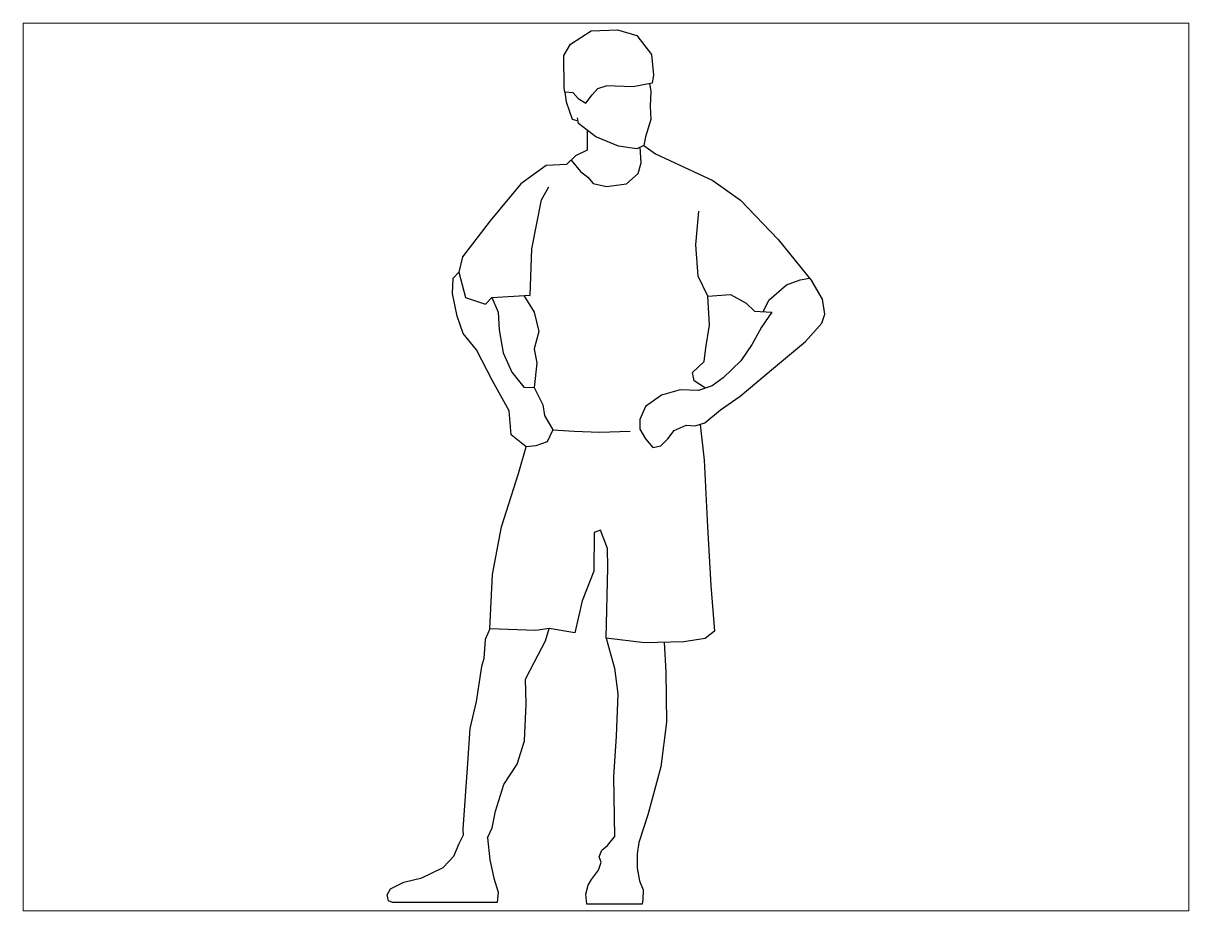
# Paper-space layout 'Layout1' of a CAD drawing. Header units: millimetres. Extents: x 1.05 to 9.45, y 0.8 to 7.2.
# The model-space entities are those that its viewports show. They can reach past a viewport. Long polylines and large blocks are cut down to what shows.
import ezdxf

# ---------------------------------------------------------------- set-up
doc = ezdxf.new("R2010")
doc.units = ezdxf.units.MM
doc.header["$MEASUREMENT"] = 0

# ---------------------------------------------------------------- blocks, each defined once
blk = doc.blocks.new('SYMBOL_Human_8_2D')
for p, q in [((68.9, 1683.6), (109.5, 1709.3)), ((109.5, 1709.3), (161, 1711.7)), ((161, 1711.7), (199.2, 1700)), ((199.2, 1700), (228, 1663.4)), ((55.7, 1661), (68.9, 1683.6)), ((56.5, 1597.9), (55.7, 1661)), ((228, 1663.4), (231.9, 1622.8)), ((231.9, 1622.8), (228.8, 1607.2)), ((192.1, 1599.5), (139.1, 1601.8)), ((228.8, 1607.2), (192.1, 1599.5)), ((223.5, 1606.1), (226.4, 1590.9)), ((58, 1589.3), (56.5, 1597.9)), ((74.4, 1587.8), (58, 1589.3)), ((83.8, 1576.9), (74.4, 1587.8)), ((226.4, 1590.9), (224.9, 1562)), ((224.9, 1562), (226.4, 1535.6)), ((84.5, 1527.8), (83, 1538.7)), ((226.4, 1535.6), (216.3, 1502)), ((118.8, 1502), (84.5, 1527.8)), ((101.7, 1514.9), (101.7, 1475.5)), ((163.3, 1483.3), (118.8, 1502)), ((212.4, 1484.9), (199.2, 1477.9)), ((216.3, 1502), (212.4, 1484.9)), ((199.2, 1477.9), (163.3, 1483.3)), ((207.7, 1450.6), (205.8, 1481.4)), ((201.5, 1429.6), (207.7, 1450.6)), ((103.3, 1422.6), (113.4, 1410.1)), ((178.9, 1409.3), (201.5, 1429.6)), ((113.4, 1410.1), (139.9, 1404.6)), ((139.9, 1404.6), (178.9, 1409.3)), ((-89, 537.1), (-98.2, 516.3)), ((20.2, 513.5), (27.4, 537.9)), ((-98.2, 516.3), (-101, 479)), ((-1.2, 472.5), (20.2, 513.5)), ((-105.6, 463.2), (-115.9, 395.1)), ((-101, 479), (-105.6, 463.2)), ((-18.9, 438.9), (-1.2, 472.5)), ((-18, 390.5), (-18.9, 438.9)), ((-115.9, 395.1), (-128, 342)), ((-20.8, 317.8), (-18, 390.5)), ((-128, 342), (-132.7, 274)), ((-35.7, 272.1), (-20.8, 317.8)), ((-132.7, 274), (-142, 144.5)), ((-61.8, 232.1), (-35.7, 272.1)), ((-77.7, 179.9), (-61.8, 232.1)), ((-84.2, 147.3), (-77.7, 179.9)), ((-142, 144.5), (-141.1, 132.3)), ((-93.5, 127.7), (-84.2, 147.3)), ((141.4, 112.7), (155.4, 129.6)), ((203, 118.4), (199.7, 96)), ((125.3, 90.1), (130.7, 103.5)), ((130.7, 103.5), (141.4, 112.7)), ((199.7, 96), (199.7, 68)), ((123.6, 64.2), (129, 79.8)), ((129, 79.8), (125.3, 90.1)), ((103.7, 34.5), (110.2, 45.8)), ((110.2, 45.8), (123.6, 64.2)), ((199.7, 68), (204, 43.2)), ((98.8, 17.3), (103.7, 34.5)), ((204, 43.2), (211.6, 25.4)), ((211.6, 25.4), (211, 7)), ((101, -2.7), (98.8, 17.3)), ((211, 7), (209.4, -2.7)), ((209.4, -2.7), (101, -2.7))]:
    blk.add_line(p, q)
for points in [[(83.8, 1576.9), (99.4, 1567.5), (111.8, 1583.9), (122.7, 1596.3), (139.1, 1601.8)], [(58, 1589.3), (60.4, 1570.6), (72.1, 1536.3), (81.5, 1533.6)], [(212.4, 1484.9), (235.8, 1468.5), (348.1, 1416.3), (401.9, 1377.4), (476, 1300.2), (542.2, 1218.4)], [(101.7, 1475.5), (79.1, 1464.6), (61.1, 1447.5), (21.4, 1445.2), (-28.5, 1409.3), (-88.6, 1336.8), (-142.4, 1266.7)], [(70.1, 1456.1), (88.4, 1433.5), (103.3, 1422.6)], [(-10, 1191.3), (-6.7, 1281.9), (12.3, 1378.1), (26.9, 1403.8)], [(333.5, 1009), (311.3, 1023.4), (307.8, 1039.6), (330.9, 1061.6), (334.4, 1088.2), (341.4, 1132.2), (337.9, 1189.1), (319.4, 1228.3), (314.7, 1289.7), (320.5, 1355.7)], [(-142.4, 1266.7), (-149.9, 1236.1), (-136.5, 1186.9), (-97.3, 1173.4), (-85, 1186.9), (-10, 1191.3)], [(-22.5, 1190.6), (-2.2, 1157.8), (6.7, 1119.8), (-2.2, 1086.2), (3.4, 1058.2), (-2.2, 1010.2), (14.6, 976.6), (17.9, 955.4), (34.7, 927.4), (23.5, 903.9), (1.1, 896.1), (-17.9, 893.9), (-47, 917.3), (-51.4, 964.3), (-83.9, 1023.6), (-115.2, 1084), (-141, 1116.4), (-153.3, 1149.9), (-162.2, 1194.7), (-161.1, 1224.9), (-149.9, 1236.1)], [(337.9, 1189.1), (382.7, 1192.4), (412.9, 1175.7), (429.7, 1160), (463.3, 1157.8), (443.1, 1128.7), (425.2, 1095.2), (402.8, 1062.7), (368.1, 1029.2), (346.9, 1013.5), (320, 1004.6), (284.2, 1005.7), (247.3, 995.6), (216, 973.3), (204.8, 947.5), (204.8, 928.5), (216, 909.5), (230.5, 892.7), (246.2, 896.1), (259.6, 909.5), (271.9, 926.3), (295.4, 936.3), (313.3, 935.2), (332.3, 940.8), (362.6, 966.5), (401.7, 993.4), (466.6, 1048.2), (529.3, 1100.7), (561.7, 1136.5), (567.3, 1154.4), (562.8, 1183.5), (542.2, 1218.4)], [(446.5, 1158.9), (457.7, 1181.3), (492.3, 1211.5), (519.2, 1221.5), (537, 1224.9)], [(-85, 1186.9), (-72.7, 1157.8), (-70.5, 1123.1), (-62.6, 1078.4), (-45.8, 1040.4), (-22.3, 1011.3), (-2.2, 1010.2)], [(322.8, 938), (331, 867.8), (337.6, 737.5), (344.2, 622.1), (350.9, 533), (332.7, 518.2), (291.4, 511.6), (213.9, 509.9), (138.8, 519), (142.1, 657.5), (141.3, 694.6), (128.1, 730.9), (115.7, 726), (114.9, 650.1), (91.7, 592.4), (77.7, 529.7), (27.4, 537.9), (1, 533.8), (-89, 537.1), (-84, 643.5), (-65.9, 737.5), (-32.9, 841.5), (-17.9, 893.9)], [(34.7, 927.4), (76.1, 925), (125.9, 922.7), (186.2, 925)], [(138.8, 519), (155.4, 460.4), (162, 410.1), (158.2, 327.1), (153.6, 247.9), (155.4, 129.6)], [(252.7, 510.7), (256.1, 452.9), (257.1, 354.1), (245.9, 266.5), (220.7, 172.4), (203, 118.4)], [(-93.5, 127.7), (-88.9, 84.7), (-81.4, 48.5), (-72.5, 21), (-74.9, 0.6), (-279.9, 0.6), (-287.4, 3.8), (-290.1, 15.7), (-283.7, 27.5), (-257.2, 40.5), (-222.1, 49.3), (-180.6, 69.2), (-159.7, 91.7), (-149.3, 116.5), (-141.1, 132.3)]]:
    blk.add_lwpolyline(points)

msp = doc.modelspace()

# ---------------------------------------------------------------- block references
msp.add_blockref('SYMBOL_Human_8_2D', (0, 0))

psp = doc.layouts.get("Layout1")

# ---------------------------------------------------------------- viewports
at = {"layer": '0'}
psp.add_viewport(center=(5.25, 4), size=(8.4, 6.4), view_center_point=(138.5946, 854.4988), view_height=1739.502047, dxfattribs=at)

doc.saveas('drawing.dxf')
